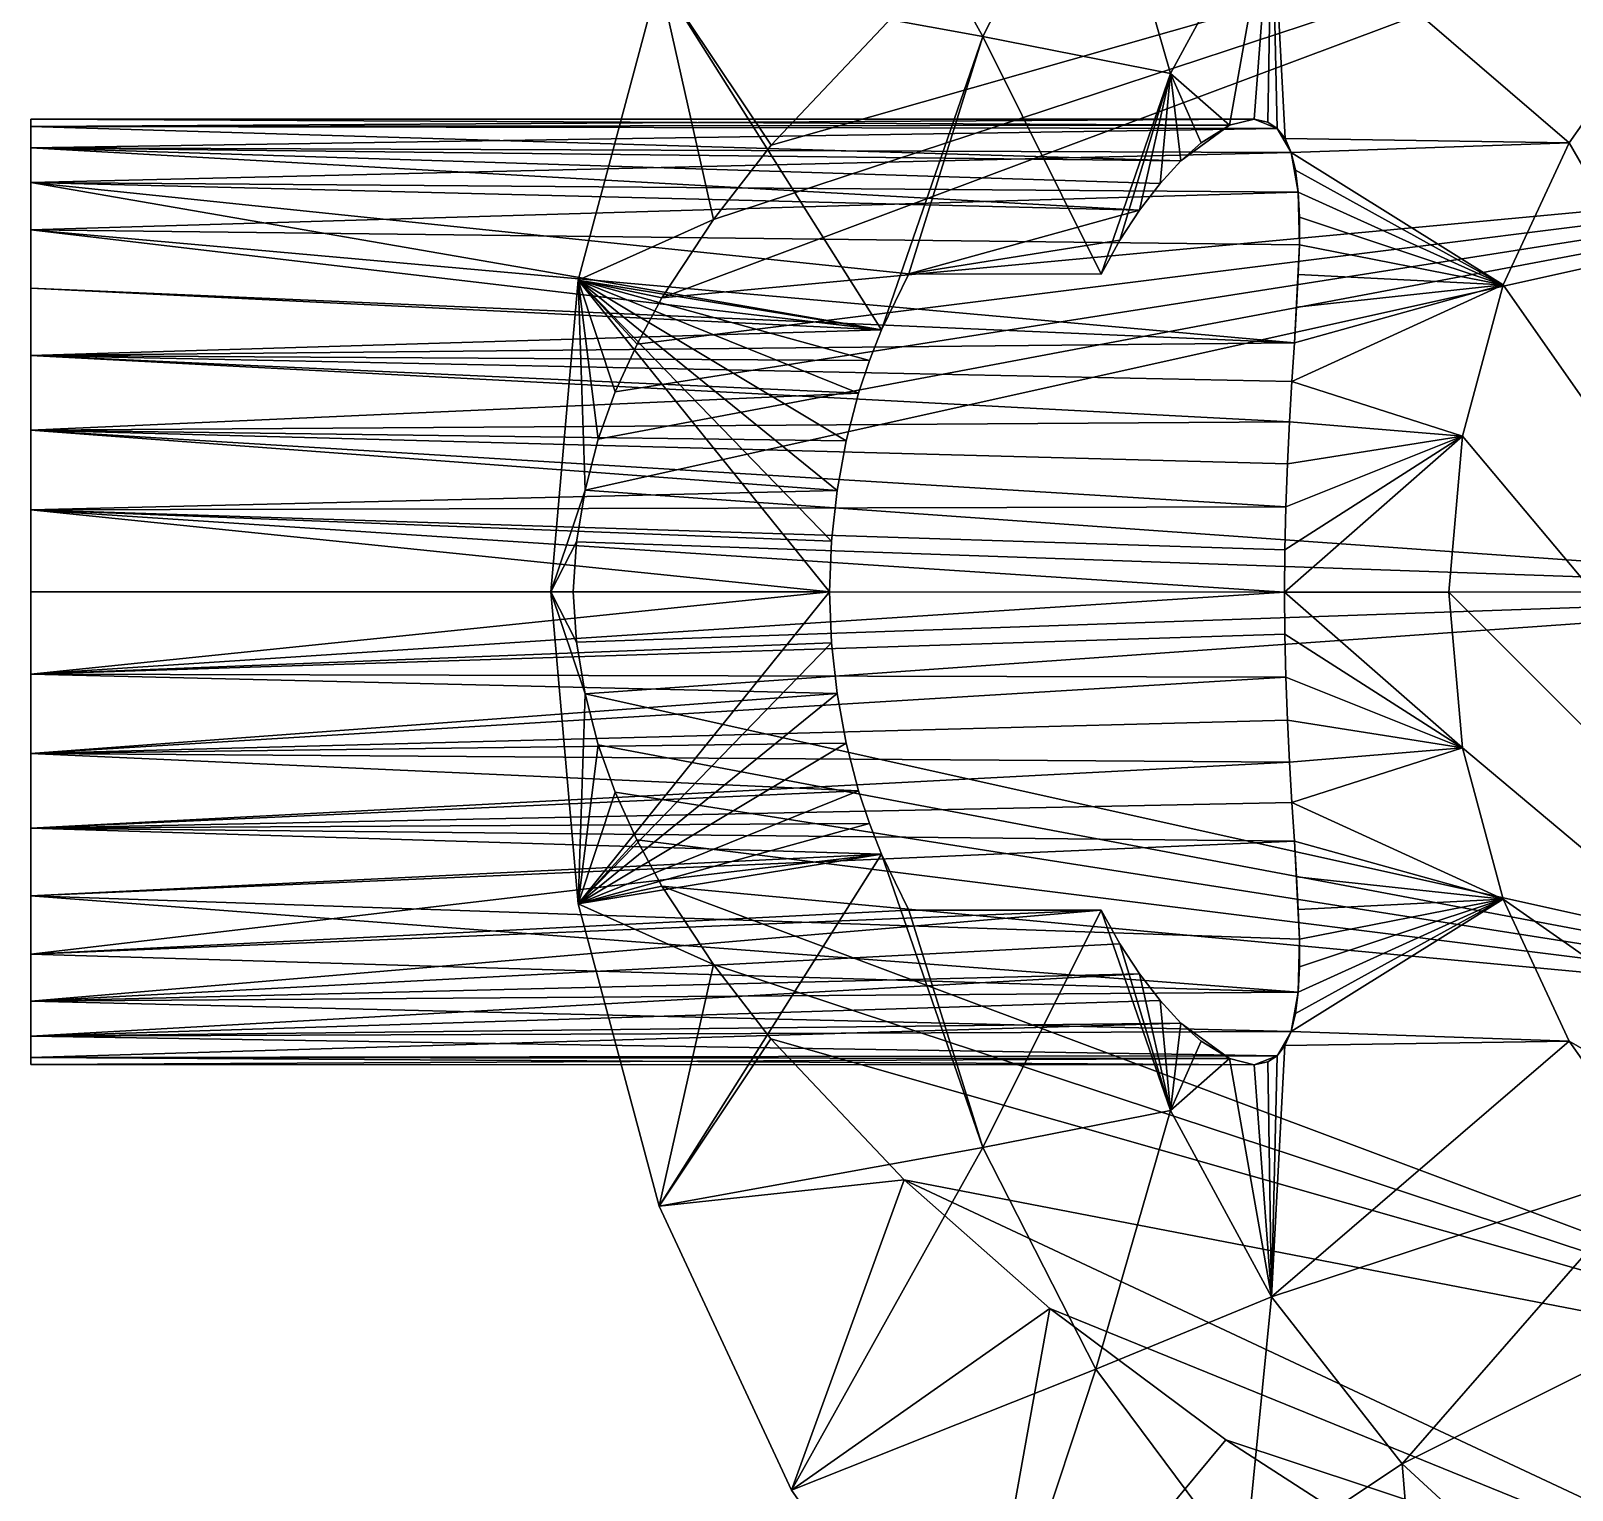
# Model space of a CAD drawing. Header units: inches. Extents: x 0 to 46333, y 12439 to 30520.
# Drawn here: x 14520.82 to 14553.51, y 16239.34 to 16270.29 of the extents above; entities that cross this region are included whole.
import ezdxf

# ---------------------------------------------------------------- set-up
doc = ezdxf.new("R2010")
doc.units = ezdxf.units.IN
doc.header["$MEASUREMENT"] = 0
doc.layers.add('DLX_FL1_LUM', color=7, linetype='Continuous', true_color=0xffd400)

msp = doc.modelspace()

# ---------------------------------------------------------------- linework, layer by layer
at = {"layer": 'DLX_FL1_LUM'}
for points in [[(14536.953, 16277.429, 0), (14541.012, 16270.166, 0)], [(14541.012, 16270.166, 0), (14536.953, 16277.429, 0)], [(14534.205, 16264.621, 0), (14563.057, 16275.427, 0)], [(14563.057, 16275.427, 0), (14534.205, 16264.621, 0)], [(14535.297, 16266.288, 0), (14563.057, 16275.427, 0)], [(14563.057, 16275.427, 0), (14535.297, 16266.288, 0)], [(14563.057, 16275.427, 0), (14536.518, 16267.864, 0)], [(14536.518, 16267.864, 0), (14563.057, 16275.427, 0)], [(14543.409, 16274.867, 0), (14541.012, 16270.166, 0)], [(14541.012, 16270.166, 0), (14543.409, 16274.867, 0)], [(14544.988, 16269.379, 0), (14543.409, 16274.867, 0)], [(14543.409, 16274.867, 0), (14544.988, 16269.379, 0)], [(14544.988, 16269.379, 0), (14547.134, 16273.33, 0)], [(14547.134, 16273.33, 0), (14544.988, 16269.379, 0)], [(14546.24, 16268.282, 0), (14547.134, 16273.33, 0)], [(14547.134, 16273.33, 0), (14546.24, 16268.282, 0)], [(14546.761, 16268.409, 0), (14547.134, 16273.33, 0)], [(14547.134, 16273.33, 0), (14546.761, 16268.409, 0)], [(14547.055, 16268.35, 0), (14547.134, 16273.33, 0)], [(14547.134, 16273.33, 0), (14547.055, 16268.35, 0)], [(14547.134, 16273.33, 0), (14547.251, 16268.217, 0)], [(14547.417, 16268.003, 0), (14547.134, 16273.33, 0)], [(14547.251, 16268.217, 0), (14547.134, 16273.33, 0)], [(14553.445, 16267.907, 0), (14547.134, 16273.33, 0)], [(14547.134, 16273.33, 0), (14547.417, 16268.003, 0)], [(14547.134, 16273.33, 0), (14553.445, 16267.907, 0)], [(14534.146, 16271.413, 0), (14532.427, 16265, 0)], [(14532.427, 16265, 0), (14534.146, 16271.413, 0)], [(14538.863, 16263.946, 0), (14534.146, 16271.413, 0)], [(14541.012, 16270.166, 0), (14534.146, 16271.413, 0)], [(14534.146, 16271.413, 0), (14538.863, 16263.946, 0)], [(14534.146, 16271.413, 0), (14541.012, 16270.166, 0)], [(14534.146, 16271.413, 0), (14535.297, 16266.288, 0)], [(14536.518, 16267.864, 0), (14534.146, 16271.413, 0)], [(14535.297, 16266.288, 0), (14534.146, 16271.413, 0)], [(14534.146, 16271.413, 0), (14536.518, 16267.864, 0)], [(14539.345, 16270.854, 0), (14536.518, 16267.864, 0)], [(14536.518, 16267.864, 0), (14539.345, 16270.854, 0)], [(14553.445, 16267.907, 0), (14555.349, 16270.626, 0)], [(14555.349, 16270.626, 0), (14553.445, 16267.907, 0)], [(14541.012, 16270.166, 0), (14538.863, 16263.946, 0)], [(14538.863, 16263.946, 0), (14541.012, 16270.166, 0)], [(14541.012, 16270.166, 0), (14539.442, 16265.129, 0)], [(14539.442, 16265.129, 0), (14541.012, 16270.166, 0)], [(14541.012, 16270.166, 0), (14544.988, 16269.379, 0)], [(14543.52, 16265.128, 0), (14541.012, 16270.166, 0)], [(14544.988, 16269.379, 0), (14541.012, 16270.166, 0)], [(14541.012, 16270.166, 0), (14543.52, 16265.128, 0)], [(14543.52, 16265.128, 0), (14544.988, 16269.379, 0)], [(14544.988, 16269.379, 0), (14543.52, 16265.128, 0)], [(14543.917, 16265.845, 0), (14544.988, 16269.379, 0)], [(14544.988, 16269.379, 0), (14543.917, 16265.845, 0)], [(14544.333, 16266.483, 0), (14544.988, 16269.379, 0)], [(14544.988, 16269.379, 0), (14544.333, 16266.483, 0)], [(14544.768, 16267.047, 0), (14544.988, 16269.379, 0)], [(14544.988, 16269.379, 0), (14544.768, 16267.047, 0)], [(14545.209, 16267.528, 0), (14544.988, 16269.379, 0)], [(14545.641, 16267.912, 0), (14544.988, 16269.379, 0)], [(14544.988, 16269.379, 0), (14545.209, 16267.528, 0)], [(14546.24, 16268.282, 0), (14544.988, 16269.379, 0)], [(14544.988, 16269.379, 0), (14545.641, 16267.912, 0)], [(14544.988, 16269.379, 0), (14546.24, 16268.282, 0)], [(14520.824, 16268.41, 0), (14520.823, 16248.363, 0)], [(14520.823, 16248.363, 0), (14520.824, 16268.41, 0)], [(14520.824, 16268.258, 0), (14520.823, 16248.363, 0)], [(14520.823, 16248.363, 0), (14520.824, 16268.258, 0)], [(14520.824, 16268.258, 0), (14520.823, 16248.363, 0)], [(14520.823, 16248.363, 0), (14520.824, 16268.258, 0)], [(14520.824, 16268.258, 0), (14520.824, 16268.41, 0)], [(14520.824, 16268.41, 0), (14546.24, 16268.282, 0)], [(14520.824, 16268.41, 0), (14546.761, 16268.409, 0)], [(14546.24, 16268.282, 0), (14520.824, 16268.41, 0)], [(14546.761, 16268.409, 0), (14520.824, 16268.41, 0)], [(14520.824, 16268.41, 0), (14520.824, 16268.258, 0)], [(14520.824, 16268.258, 0), (14520.824, 16268.41, 0)], [(14520.824, 16268.41, 0), (14520.824, 16268.258, 0)], [(14520.824, 16268.258, 0), (14546.761, 16268.409, 0)], [(14546.761, 16268.409, 0), (14520.824, 16268.258, 0)], [(14520.824, 16268.258, 0), (14546.24, 16268.282, 0)], [(14546.24, 16268.282, 0), (14520.824, 16268.258, 0)], [(14520.824, 16267.806, 0), (14520.824, 16268.258, 0)], [(14520.824, 16268.258, 0), (14545.209, 16267.528, 0)], [(14545.209, 16267.528, 0), (14520.824, 16268.258, 0)], [(14520.824, 16268.258, 0), (14547.251, 16268.217, 0)], [(14547.251, 16268.217, 0), (14520.824, 16268.258, 0)], [(14520.824, 16268.258, 0), (14520.824, 16267.806, 0)], [(14520.824, 16267.806, 0), (14520.824, 16268.258, 0)], [(14520.824, 16268.258, 0), (14520.824, 16267.806, 0)], [(14520.824, 16267.806, 0), (14547.251, 16268.217, 0)], [(14547.251, 16268.217, 0), (14520.824, 16267.806, 0)], [(14545.209, 16267.528, 0), (14546.24, 16268.282, 0)], [(14546.24, 16268.282, 0), (14545.209, 16267.528, 0)], [(14545.641, 16267.912, 0), (14546.24, 16268.282, 0)], [(14546.24, 16268.282, 0), (14545.641, 16267.912, 0)], [(14546.24, 16268.282, 0), (14546.761, 16268.409, 0)], [(14546.761, 16268.409, 0), (14546.24, 16268.282, 0)], [(14546.761, 16268.409, 0), (14547.055, 16268.35, 0)], [(14547.055, 16268.35, 0), (14546.761, 16268.409, 0)], [(14546.761, 16268.409, 0), (14547.251, 16268.217, 0)], [(14547.251, 16268.217, 0), (14546.761, 16268.409, 0)], [(14547.055, 16268.35, 0), (14547.251, 16268.217, 0)], [(14547.251, 16268.217, 0), (14547.055, 16268.35, 0)], [(14547.251, 16268.217, 0), (14547.417, 16268.003, 0)], [(14547.251, 16268.217, 0), (14547.548, 16267.707, 0)], [(14547.417, 16268.003, 0), (14547.251, 16268.217, 0)], [(14547.548, 16267.707, 0), (14547.251, 16268.217, 0)], [(14536.518, 16267.864, 0), (14535.297, 16266.288, 0)], [(14535.297, 16266.288, 0), (14536.518, 16267.864, 0)], [(14545.209, 16267.528, 0), (14545.641, 16267.912, 0)], [(14545.641, 16267.912, 0), (14545.209, 16267.528, 0)], [(14553.445, 16267.907, 0), (14547.417, 16268.003, 0)], [(14547.417, 16268.003, 0), (14547.548, 16267.707, 0)], [(14547.417, 16268.003, 0), (14553.445, 16267.907, 0)], [(14547.548, 16267.707, 0), (14547.417, 16268.003, 0)], [(14553.445, 16267.907, 0), (14547.548, 16267.707, 0)], [(14547.548, 16267.707, 0), (14553.445, 16267.907, 0)], [(14552.041, 16264.899, 0), (14553.445, 16267.907, 0)], [(14553.445, 16267.907, 0), (14552.041, 16264.899, 0)], [(14569.937, 16239.34, 0), (14553.445, 16267.907, 0)], [(14553.445, 16267.907, 0), (14569.937, 16239.34, 0)], [(14520.824, 16267.806, 0), (14520.823, 16248.363, 0)], [(14520.823, 16248.363, 0), (14520.824, 16267.806, 0)], [(14520.824, 16267.806, 0), (14520.823, 16248.363, 0)], [(14520.823, 16248.363, 0), (14520.824, 16267.806, 0)], [(14520.824, 16267.067, 0), (14520.824, 16267.806, 0)], [(14520.824, 16267.806, 0), (14544.333, 16266.483, 0)], [(14520.824, 16267.806, 0), (14544.768, 16267.047, 0)], [(14544.333, 16266.483, 0), (14520.824, 16267.806, 0)], [(14520.824, 16267.806, 0), (14545.209, 16267.528, 0)], [(14544.768, 16267.047, 0), (14520.824, 16267.806, 0)], [(14545.209, 16267.528, 0), (14520.824, 16267.806, 0)], [(14520.824, 16267.806, 0), (14547.548, 16267.707, 0)], [(14547.548, 16267.707, 0), (14520.824, 16267.806, 0)], [(14520.824, 16267.806, 0), (14520.824, 16267.067, 0)], [(14520.824, 16267.067, 0), (14520.824, 16267.806, 0)], [(14520.824, 16267.806, 0), (14520.824, 16267.067, 0)], [(14520.824, 16267.067, 0), (14547.548, 16267.707, 0)], [(14547.548, 16267.707, 0), (14520.824, 16267.067, 0)], [(14544.768, 16267.047, 0), (14545.209, 16267.528, 0)], [(14545.209, 16267.528, 0), (14544.768, 16267.047, 0)], [(14552.041, 16264.899, 0), (14547.548, 16267.707, 0)], [(14547.548, 16267.707, 0), (14547.642, 16267.328, 0)], [(14547.548, 16267.707, 0), (14552.041, 16264.899, 0)], [(14547.548, 16267.707, 0), (14547.699, 16266.867, 0)], [(14547.642, 16267.328, 0), (14547.548, 16267.707, 0)], [(14547.699, 16266.867, 0), (14547.548, 16267.707, 0)], [(14532.574, 16260.547, 0), (14563.057, 16267.317, 0)], [(14563.057, 16267.317, 0), (14532.574, 16260.547, 0)], [(14532.854, 16261.626, 0), (14563.057, 16267.317, 0)], [(14563.057, 16267.317, 0), (14532.854, 16261.626, 0)], [(14563.057, 16267.317, 0), (14533.212, 16262.631, 0)], [(14533.212, 16262.631, 0), (14563.057, 16267.317, 0)], [(14533.677, 16263.642, 0), (14563.057, 16267.317, 0)], [(14563.057, 16267.317, 0), (14533.677, 16263.642, 0)], [(14534.205, 16264.621, 0), (14563.057, 16267.317, 0)], [(14563.057, 16267.317, 0), (14534.205, 16264.621, 0)], [(14552.041, 16264.899, 0), (14547.642, 16267.328, 0)], [(14547.642, 16267.328, 0), (14547.699, 16266.867, 0)], [(14547.642, 16267.328, 0), (14552.041, 16264.899, 0)], [(14547.699, 16266.867, 0), (14547.642, 16267.328, 0)], [(14520.824, 16267.067, 0), (14520.823, 16248.363, 0)], [(14520.823, 16248.363, 0), (14520.824, 16267.067, 0)], [(14520.824, 16267.067, 0), (14520.823, 16248.363, 0)], [(14520.823, 16248.363, 0), (14520.824, 16267.067, 0)], [(14520.824, 16266.065, 0), (14520.824, 16267.067, 0)], [(14520.824, 16267.067, 0), (14538.863, 16263.946, 0)], [(14520.824, 16267.067, 0), (14539.442, 16265.129, 0)], [(14538.863, 16263.946, 0), (14520.824, 16267.067, 0)], [(14520.824, 16267.067, 0), (14544.333, 16266.483, 0)], [(14539.442, 16265.129, 0), (14520.824, 16267.067, 0)], [(14544.333, 16266.483, 0), (14520.824, 16267.067, 0)], [(14520.824, 16267.067, 0), (14547.699, 16266.867, 0)], [(14547.699, 16266.867, 0), (14520.824, 16267.067, 0)], [(14520.824, 16267.067, 0), (14520.824, 16266.065, 0)], [(14520.824, 16266.065, 0), (14520.824, 16267.067, 0)], [(14520.824, 16267.067, 0), (14520.824, 16266.065, 0)], [(14520.824, 16266.065, 0), (14547.699, 16266.867, 0)], [(14547.699, 16266.867, 0), (14520.824, 16266.065, 0)], [(14544.333, 16266.483, 0), (14544.768, 16267.047, 0)], [(14544.768, 16267.047, 0), (14544.333, 16266.483, 0)], [(14552.041, 16264.899, 0), (14547.699, 16266.867, 0)], [(14547.699, 16266.867, 0), (14547.723, 16266.336, 0)], [(14547.699, 16266.867, 0), (14552.041, 16264.899, 0)], [(14547.699, 16266.867, 0), (14547.721, 16265.747, 0)], [(14547.723, 16266.336, 0), (14547.699, 16266.867, 0)], [(14547.721, 16265.747, 0), (14547.699, 16266.867, 0)], [(14535.297, 16266.288, 0), (14532.427, 16265, 0)], [(14532.427, 16265, 0), (14535.297, 16266.288, 0)], [(14535.297, 16266.288, 0), (14534.205, 16264.621, 0)], [(14534.205, 16264.621, 0), (14535.297, 16266.288, 0)], [(14539.442, 16265.129, 0), (14544.333, 16266.483, 0)], [(14544.333, 16266.483, 0), (14539.442, 16265.129, 0)], [(14543.917, 16265.845, 0), (14544.333, 16266.483, 0)], [(14544.333, 16266.483, 0), (14543.917, 16265.845, 0)], [(14547.723, 16266.336, 0), (14547.721, 16265.747, 0)], [(14547.721, 16265.747, 0), (14547.723, 16266.336, 0)], [(14552.041, 16264.899, 0), (14547.723, 16266.336, 0)], [(14547.723, 16266.336, 0), (14552.041, 16264.899, 0)], [(14520.824, 16266.065, 0), (14520.823, 16248.363, 0)], [(14520.823, 16248.363, 0), (14520.824, 16266.065, 0)], [(14520.824, 16266.065, 0), (14520.823, 16248.363, 0)], [(14520.823, 16248.363, 0), (14520.824, 16266.065, 0)], [(14538.863, 16263.946, 0), (14520.824, 16266.065, 0)], [(14520.824, 16264.829, 0), (14520.824, 16266.065, 0)], [(14520.824, 16266.065, 0), (14538.863, 16263.946, 0)], [(14520.824, 16266.065, 0), (14547.721, 16265.747, 0)], [(14547.721, 16265.747, 0), (14520.824, 16266.065, 0)], [(14520.824, 16266.065, 0), (14547.616, 16263.666, 0)], [(14547.616, 16263.666, 0), (14520.824, 16266.065, 0)], [(14520.824, 16266.065, 0), (14520.824, 16264.829, 0)], [(14520.824, 16264.829, 0), (14520.824, 16266.065, 0)], [(14520.824, 16266.065, 0), (14520.824, 16264.829, 0)], [(14539.442, 16265.129, 0), (14543.917, 16265.845, 0)], [(14543.917, 16265.845, 0), (14539.442, 16265.129, 0)], [(14543.52, 16265.128, 0), (14543.917, 16265.845, 0)], [(14543.917, 16265.845, 0), (14543.52, 16265.128, 0)], [(14547.721, 16265.747, 0), (14547.616, 16263.666, 0)], [(14547.616, 16263.666, 0), (14547.721, 16265.747, 0)], [(14547.721, 16265.747, 0), (14547.662, 16264.424, 0)], [(14547.662, 16264.424, 0), (14547.721, 16265.747, 0)], [(14547.721, 16265.747, 0), (14547.699, 16265.115, 0)], [(14547.699, 16265.115, 0), (14547.721, 16265.747, 0)], [(14552.041, 16264.899, 0), (14547.721, 16265.747, 0)], [(14547.721, 16265.747, 0), (14552.041, 16264.899, 0)], [(14532.427, 16265, 0), (14531.849, 16258.386, 0)], [(14531.849, 16258.386, 0), (14532.427, 16265, 0)], [(14537.756, 16258.386, 0), (14532.427, 16265, 0)], [(14537.797, 16259.463, 0), (14532.427, 16265, 0)], [(14532.427, 16265, 0), (14537.756, 16258.386, 0)], [(14537.917, 16260.538, 0), (14532.427, 16265, 0)], [(14532.427, 16265, 0), (14537.797, 16259.463, 0)], [(14538.111, 16261.591, 0), (14532.427, 16265, 0)], [(14532.427, 16265, 0), (14537.917, 16260.538, 0)], [(14538.375, 16262.601, 0), (14532.427, 16265, 0)], [(14532.427, 16265, 0), (14538.111, 16261.591, 0)], [(14538.605, 16263.292, 0), (14532.427, 16265, 0)], [(14532.427, 16265, 0), (14538.375, 16262.601, 0)], [(14538.863, 16263.946, 0), (14532.427, 16265, 0)], [(14532.427, 16265, 0), (14538.605, 16263.292, 0)], [(14532.427, 16265, 0), (14538.863, 16263.946, 0)], [(14534.205, 16264.621, 0), (14532.427, 16265, 0)], [(14533.677, 16263.642, 0), (14532.427, 16265, 0)], [(14532.427, 16265, 0), (14534.205, 16264.621, 0)], [(14533.212, 16262.631, 0), (14532.427, 16265, 0)], [(14532.427, 16265, 0), (14533.677, 16263.642, 0)], [(14532.427, 16265, 0), (14532.574, 16260.547, 0)], [(14532.854, 16261.626, 0), (14532.427, 16265, 0)], [(14532.427, 16265, 0), (14533.212, 16262.631, 0)], [(14532.574, 16260.547, 0), (14532.427, 16265, 0)], [(14532.427, 16265, 0), (14532.854, 16261.626, 0)], [(14538.863, 16263.946, 0), (14539.442, 16265.129, 0)], [(14539.442, 16265.129, 0), (14538.863, 16263.946, 0)], [(14539.442, 16265.129, 0), (14543.52, 16265.128, 0)], [(14543.52, 16265.128, 0), (14539.442, 16265.129, 0)], [(14552.041, 16264.899, 0), (14547.564, 16262.851, 0)], [(14547.564, 16262.851, 0), (14552.041, 16264.899, 0)], [(14552.041, 16264.899, 0), (14547.616, 16263.666, 0)], [(14547.616, 16263.666, 0), (14552.041, 16264.899, 0)], [(14547.699, 16265.115, 0), (14547.662, 16264.424, 0)], [(14547.662, 16264.424, 0), (14547.699, 16265.115, 0)], [(14552.041, 16264.899, 0), (14547.662, 16264.424, 0)], [(14547.662, 16264.424, 0), (14552.041, 16264.899, 0)], [(14552.041, 16264.899, 0), (14547.699, 16265.115, 0)], [(14547.699, 16265.115, 0), (14552.041, 16264.899, 0)], [(14551.182, 16261.693, 0), (14552.041, 16264.899, 0)], [(14552.041, 16264.899, 0), (14551.182, 16261.693, 0)], [(14569.937, 16239.34, 0), (14552.041, 16264.899, 0)], [(14552.041, 16264.899, 0), (14569.937, 16239.34, 0)], [(14520.823, 16263.398, 0), (14520.824, 16264.829, 0)], [(14520.824, 16264.829, 0), (14520.823, 16263.398, 0)], [(14520.824, 16264.829, 0), (14520.823, 16248.363, 0)], [(14520.823, 16263.398, 0), (14520.824, 16264.829, 0)], [(14520.823, 16248.363, 0), (14520.824, 16264.829, 0)], [(14520.824, 16264.829, 0), (14520.823, 16248.363, 0)], [(14520.823, 16248.363, 0), (14520.824, 16264.829, 0)], [(14520.824, 16264.829, 0), (14520.823, 16263.398, 0)], [(14538.863, 16263.946, 0), (14520.824, 16264.829, 0)], [(14520.824, 16264.829, 0), (14538.863, 16263.946, 0)], [(14520.824, 16264.829, 0), (14547.616, 16263.666, 0)], [(14547.616, 16263.666, 0), (14520.824, 16264.829, 0)], [(14534.205, 16264.621, 0), (14533.677, 16263.642, 0)], [(14533.677, 16263.642, 0), (14534.205, 16264.621, 0)], [(14547.662, 16264.424, 0), (14547.616, 16263.666, 0)], [(14547.616, 16263.666, 0), (14547.662, 16264.424, 0)], [(14520.823, 16263.398, 0), (14538.863, 16263.946, 0)], [(14538.863, 16263.946, 0), (14520.823, 16263.398, 0)], [(14538.605, 16263.292, 0), (14538.863, 16263.946, 0)], [(14538.863, 16263.946, 0), (14538.605, 16263.292, 0)], [(14520.823, 16263.398, 0), (14547.616, 16263.666, 0)], [(14547.616, 16263.666, 0), (14520.823, 16263.398, 0)], [(14533.677, 16263.642, 0), (14533.212, 16262.631, 0)], [(14533.212, 16262.631, 0), (14533.677, 16263.642, 0)], [(14547.616, 16263.666, 0), (14547.564, 16262.851, 0)], [(14547.564, 16262.851, 0), (14547.616, 16263.666, 0)], [(14520.823, 16261.815, 0), (14520.823, 16263.398, 0)], [(14520.823, 16263.398, 0), (14538.375, 16262.601, 0)], [(14520.823, 16263.398, 0), (14538.605, 16263.292, 0)], [(14538.375, 16262.601, 0), (14520.823, 16263.398, 0)], [(14538.605, 16263.292, 0), (14520.823, 16263.398, 0)], [(14547.564, 16262.851, 0), (14520.823, 16263.398, 0)], [(14520.823, 16263.398, 0), (14547.513, 16261.993, 0)], [(14520.823, 16263.398, 0), (14547.564, 16262.851, 0)], [(14547.513, 16261.993, 0), (14520.823, 16263.398, 0)], [(14520.823, 16263.398, 0), (14520.823, 16261.815, 0)], [(14520.823, 16263.398, 0), (14520.823, 16248.363, 0)], [(14520.823, 16261.815, 0), (14520.823, 16263.398, 0)], [(14520.823, 16248.363, 0), (14520.823, 16263.398, 0)], [(14520.823, 16263.398, 0), (14520.823, 16248.363, 0)], [(14520.823, 16248.363, 0), (14520.823, 16263.398, 0)], [(14520.823, 16263.398, 0), (14520.823, 16261.815, 0)], [(14538.375, 16262.601, 0), (14538.605, 16263.292, 0)], [(14538.605, 16263.292, 0), (14538.375, 16262.601, 0)], [(14520.823, 16261.815, 0), (14538.375, 16262.601, 0)], [(14538.375, 16262.601, 0), (14520.823, 16261.815, 0)], [(14533.212, 16262.631, 0), (14532.854, 16261.626, 0)], [(14532.854, 16261.626, 0), (14533.212, 16262.631, 0)], [(14538.111, 16261.591, 0), (14538.375, 16262.601, 0)], [(14538.375, 16262.601, 0), (14538.111, 16261.591, 0)], [(14547.564, 16262.851, 0), (14547.513, 16261.993, 0)], [(14547.513, 16261.993, 0), (14547.564, 16262.851, 0)], [(14551.182, 16261.693, 0), (14547.564, 16262.851, 0)], [(14547.564, 16262.851, 0), (14551.182, 16261.693, 0)], [(14520.823, 16261.815, 0), (14547.513, 16261.993, 0)], [(14547.513, 16261.993, 0), (14520.823, 16261.815, 0)], [(14547.513, 16261.993, 0), (14547.47, 16261.101, 0)], [(14547.47, 16261.101, 0), (14547.513, 16261.993, 0)], [(14551.182, 16261.693, 0), (14547.513, 16261.993, 0)], [(14547.513, 16261.993, 0), (14551.182, 16261.693, 0)], [(14520.823, 16260.127, 0), (14520.823, 16261.815, 0)], [(14520.823, 16261.815, 0), (14537.917, 16260.538, 0)], [(14520.823, 16261.815, 0), (14538.111, 16261.591, 0)], [(14537.917, 16260.538, 0), (14520.823, 16261.815, 0)], [(14538.111, 16261.591, 0), (14520.823, 16261.815, 0)], [(14547.47, 16261.101, 0), (14520.823, 16261.815, 0)], [(14520.823, 16261.815, 0), (14547.437, 16260.192, 0)], [(14520.823, 16261.815, 0), (14547.47, 16261.101, 0)], [(14547.437, 16260.192, 0), (14520.823, 16261.815, 0)], [(14520.823, 16261.815, 0), (14520.823, 16260.127, 0)], [(14520.823, 16261.815, 0), (14520.823, 16248.363, 0)], [(14520.823, 16260.127, 0), (14520.823, 16261.815, 0)], [(14520.823, 16248.363, 0), (14520.823, 16261.815, 0)], [(14520.823, 16261.815, 0), (14520.823, 16248.363, 0)], [(14520.823, 16248.363, 0), (14520.823, 16261.815, 0)], [(14520.823, 16261.815, 0), (14520.823, 16260.127, 0)], [(14532.854, 16261.626, 0), (14532.574, 16260.547, 0)], [(14532.574, 16260.547, 0), (14532.854, 16261.626, 0)], [(14551.182, 16261.693, 0), (14547.407, 16258.385, 0)], [(14547.407, 16258.385, 0), (14551.182, 16261.693, 0)], [(14551.182, 16261.693, 0), (14547.415, 16259.281, 0)], [(14547.415, 16259.281, 0), (14551.182, 16261.693, 0)], [(14551.182, 16261.693, 0), (14547.437, 16260.192, 0)], [(14547.437, 16260.192, 0), (14551.182, 16261.693, 0)], [(14551.182, 16261.693, 0), (14547.47, 16261.101, 0)], [(14547.47, 16261.101, 0), (14551.182, 16261.693, 0)], [(14550.893, 16258.385, 0), (14551.182, 16261.693, 0)], [(14551.182, 16261.693, 0), (14550.893, 16258.385, 0)], [(14569.937, 16239.34, 0), (14551.182, 16261.693, 0)], [(14551.182, 16261.693, 0), (14569.937, 16239.34, 0)], [(14537.917, 16260.538, 0), (14538.111, 16261.591, 0)], [(14538.111, 16261.591, 0), (14537.917, 16260.538, 0)], [(14547.47, 16261.101, 0), (14547.437, 16260.192, 0)], [(14547.437, 16260.192, 0), (14547.47, 16261.101, 0)], [(14520.823, 16260.127, 0), (14537.917, 16260.538, 0)], [(14537.917, 16260.538, 0), (14520.823, 16260.127, 0)], [(14532.574, 16260.547, 0), (14531.849, 16258.386, 0)], [(14531.849, 16258.386, 0), (14532.574, 16260.547, 0)], [(14532.574, 16260.547, 0), (14532.391, 16259.449, 0)], [(14532.391, 16259.449, 0), (14532.574, 16260.547, 0)], [(14532.574, 16260.547, 0), (14563.056, 16258.385, 0)], [(14563.056, 16258.385, 0), (14532.574, 16260.547, 0)], [(14537.797, 16259.463, 0), (14537.917, 16260.538, 0)], [(14537.917, 16260.538, 0), (14537.797, 16259.463, 0)], [(14520.823, 16260.127, 0), (14547.437, 16260.192, 0)], [(14547.437, 16260.192, 0), (14520.823, 16260.127, 0)], [(14520.823, 16258.386, 0), (14520.823, 16260.127, 0)], [(14520.823, 16260.127, 0), (14537.756, 16258.386, 0)], [(14520.823, 16260.127, 0), (14537.797, 16259.463, 0)], [(14537.756, 16258.386, 0), (14520.823, 16260.127, 0)], [(14537.797, 16259.463, 0), (14520.823, 16260.127, 0)], [(14520.823, 16260.127, 0), (14547.415, 16259.281, 0)], [(14547.415, 16259.281, 0), (14520.823, 16260.127, 0)], [(14520.823, 16260.127, 0), (14547.407, 16258.385, 0)], [(14547.407, 16258.385, 0), (14520.823, 16260.127, 0)], [(14520.823, 16260.127, 0), (14520.823, 16258.386, 0)], [(14520.823, 16260.127, 0), (14520.823, 16248.363, 0)], [(14520.823, 16258.386, 0), (14520.823, 16260.127, 0)], [(14520.823, 16248.363, 0), (14520.823, 16260.127, 0)], [(14520.823, 16260.127, 0), (14520.823, 16248.363, 0)], [(14520.823, 16248.363, 0), (14520.823, 16260.127, 0)], [(14520.823, 16260.127, 0), (14520.823, 16258.386, 0)], [(14547.437, 16260.192, 0), (14547.415, 16259.281, 0)], [(14547.415, 16259.281, 0), (14547.437, 16260.192, 0)], [(14532.391, 16259.449, 0), (14531.849, 16258.386, 0)], [(14531.849, 16258.386, 0), (14532.391, 16259.449, 0)], [(14532.391, 16259.449, 0), (14532.326, 16258.386, 0)], [(14532.326, 16258.386, 0), (14532.391, 16259.449, 0)], [(14563.056, 16258.385, 0), (14532.391, 16259.449, 0)], [(14532.391, 16259.449, 0), (14563.056, 16258.385, 0)], [(14537.756, 16258.386, 0), (14537.797, 16259.463, 0)], [(14537.797, 16259.463, 0), (14537.756, 16258.386, 0)], [(14547.415, 16259.281, 0), (14547.407, 16258.385, 0)], [(14547.407, 16258.385, 0), (14547.415, 16259.281, 0)], [(14520.823, 16256.645, 0), (14520.823, 16258.386, 0)], [(14520.823, 16258.386, 0), (14537.756, 16258.386, 0)], [(14537.756, 16258.386, 0), (14520.823, 16256.645, 0)], [(14537.756, 16258.386, 0), (14520.823, 16258.386, 0)], [(14520.823, 16256.645, 0), (14537.756, 16258.386, 0)], [(14520.823, 16258.386, 0), (14547.407, 16258.385, 0)], [(14547.407, 16258.385, 0), (14520.823, 16258.386, 0)], [(14520.823, 16258.386, 0), (14520.823, 16256.645, 0)], [(14520.823, 16258.386, 0), (14520.823, 16248.363, 0)], [(14520.823, 16256.645, 0), (14520.823, 16258.386, 0)], [(14520.823, 16248.363, 0), (14520.823, 16258.386, 0)], [(14520.823, 16258.386, 0), (14520.823, 16248.363, 0)], [(14520.823, 16248.363, 0), (14520.823, 16258.386, 0)], [(14520.823, 16258.386, 0), (14520.823, 16256.645, 0)], [(14520.823, 16256.645, 0), (14547.407, 16258.385, 0)], [(14547.407, 16258.385, 0), (14520.823, 16256.645, 0)], [(14531.849, 16258.386, 0), (14537.756, 16258.386, 0)], [(14537.756, 16258.386, 0), (14531.849, 16258.386, 0)], [(14531.849, 16258.386, 0), (14532.427, 16251.772, 0)], [(14532.427, 16251.772, 0), (14531.849, 16258.386, 0)], [(14531.849, 16258.386, 0), (14532.574, 16256.225, 0)], [(14532.326, 16258.386, 0), (14531.849, 16258.386, 0)], [(14532.391, 16257.322, 0), (14531.849, 16258.386, 0)], [(14531.849, 16258.386, 0), (14532.326, 16258.386, 0)], [(14532.574, 16256.225, 0), (14531.849, 16258.386, 0)], [(14531.849, 16258.386, 0), (14532.391, 16257.322, 0)], [(14532.326, 16258.386, 0), (14532.391, 16257.322, 0)], [(14532.391, 16257.322, 0), (14532.326, 16258.386, 0)], [(14532.326, 16258.386, 0), (14563.056, 16258.385, 0)], [(14563.056, 16258.385, 0), (14532.326, 16258.386, 0)], [(14532.391, 16257.322, 0), (14563.056, 16258.385, 0)], [(14563.056, 16258.385, 0), (14532.391, 16257.322, 0)], [(14532.427, 16251.772, 0), (14537.756, 16258.386, 0)], [(14537.756, 16258.386, 0), (14532.427, 16251.772, 0)], [(14532.574, 16256.225, 0), (14563.056, 16258.385, 0)], [(14563.056, 16258.385, 0), (14532.574, 16256.225, 0)], [(14537.797, 16257.308, 0), (14537.756, 16258.386, 0)], [(14537.756, 16258.386, 0), (14537.797, 16257.308, 0)], [(14547.407, 16258.385, 0), (14550.893, 16258.385, 0)], [(14547.407, 16258.385, 0), (14551.182, 16255.078, 0)], [(14550.893, 16258.385, 0), (14547.407, 16258.385, 0)], [(14551.182, 16255.078, 0), (14547.407, 16258.385, 0)], [(14547.407, 16258.385, 0), (14547.415, 16257.489, 0)], [(14547.415, 16257.489, 0), (14547.407, 16258.385, 0)], [(14551.182, 16255.078, 0), (14550.893, 16258.385, 0)], [(14550.893, 16258.385, 0), (14551.182, 16255.078, 0)], [(14569.937, 16239.34, 0), (14550.893, 16258.385, 0)], [(14550.893, 16258.385, 0), (14569.937, 16239.34, 0)], [(14520.823, 16256.645, 0), (14547.415, 16257.489, 0)], [(14547.415, 16257.489, 0), (14520.823, 16256.645, 0)], [(14547.415, 16257.489, 0), (14551.182, 16255.078, 0)], [(14551.182, 16255.078, 0), (14547.415, 16257.489, 0)], [(14547.415, 16257.489, 0), (14547.437, 16256.579, 0)], [(14547.437, 16256.579, 0), (14547.415, 16257.489, 0)], [(14537.797, 16257.308, 0), (14520.823, 16256.645, 0)], [(14520.823, 16256.645, 0), (14537.797, 16257.308, 0)], [(14532.391, 16257.322, 0), (14532.574, 16256.225, 0)], [(14532.574, 16256.225, 0), (14532.391, 16257.322, 0)], [(14532.427, 16251.772, 0), (14537.797, 16257.308, 0)], [(14537.797, 16257.308, 0), (14532.427, 16251.772, 0)], [(14537.917, 16256.233, 0), (14537.797, 16257.308, 0)], [(14537.797, 16257.308, 0), (14537.917, 16256.233, 0)], [(14520.823, 16256.645, 0), (14537.917, 16256.233, 0)], [(14520.823, 16254.958, 0), (14520.823, 16256.645, 0)], [(14537.917, 16256.233, 0), (14520.823, 16256.645, 0)], [(14520.823, 16256.645, 0), (14547.437, 16256.579, 0)], [(14547.437, 16256.579, 0), (14520.823, 16256.645, 0)], [(14520.823, 16256.645, 0), (14520.823, 16254.958, 0)], [(14520.823, 16256.645, 0), (14520.823, 16248.363, 0)], [(14520.823, 16254.958, 0), (14520.823, 16256.645, 0)], [(14520.823, 16248.363, 0), (14520.823, 16256.645, 0)], [(14520.823, 16256.645, 0), (14520.823, 16248.363, 0)], [(14520.823, 16248.363, 0), (14520.823, 16256.645, 0)], [(14520.823, 16256.645, 0), (14520.823, 16254.958, 0)], [(14520.823, 16254.958, 0), (14547.437, 16256.579, 0)], [(14547.437, 16256.579, 0), (14520.823, 16254.958, 0)], [(14547.437, 16256.579, 0), (14551.182, 16255.078, 0)], [(14551.182, 16255.078, 0), (14547.437, 16256.579, 0)], [(14547.437, 16256.579, 0), (14547.47, 16255.669, 0)], [(14547.47, 16255.669, 0), (14547.437, 16256.579, 0)], [(14520.823, 16254.958, 0), (14537.917, 16256.233, 0)], [(14537.917, 16256.233, 0), (14520.823, 16254.958, 0)], [(14532.427, 16251.772, 0), (14537.917, 16256.233, 0)], [(14537.917, 16256.233, 0), (14532.427, 16251.772, 0)], [(14532.574, 16256.225, 0), (14532.427, 16251.772, 0)], [(14532.427, 16251.772, 0), (14532.574, 16256.225, 0)], [(14532.574, 16256.225, 0), (14532.854, 16255.147, 0)], [(14532.574, 16256.225, 0), (14563.056, 16249.452, 0)], [(14532.854, 16255.147, 0), (14532.574, 16256.225, 0)], [(14563.056, 16249.452, 0), (14532.574, 16256.225, 0)], [(14538.111, 16255.18, 0), (14537.917, 16256.233, 0)], [(14537.917, 16256.233, 0), (14538.111, 16255.18, 0)], [(14520.823, 16254.958, 0), (14547.47, 16255.669, 0)], [(14547.47, 16255.669, 0), (14520.823, 16254.958, 0)], [(14547.47, 16255.669, 0), (14551.182, 16255.078, 0)], [(14551.182, 16255.078, 0), (14547.47, 16255.669, 0)], [(14547.47, 16255.669, 0), (14547.513, 16254.778, 0)], [(14547.513, 16254.778, 0), (14547.47, 16255.669, 0)], [(14538.111, 16255.18, 0), (14520.823, 16254.958, 0)], [(14520.823, 16254.958, 0), (14538.111, 16255.18, 0)], [(14532.427, 16251.772, 0), (14538.111, 16255.18, 0)], [(14538.111, 16255.18, 0), (14532.427, 16251.772, 0)], [(14532.854, 16255.147, 0), (14532.427, 16251.772, 0)], [(14532.427, 16251.772, 0), (14532.854, 16255.147, 0)], [(14532.854, 16255.147, 0), (14533.212, 16254.141, 0)], [(14563.056, 16249.452, 0), (14532.854, 16255.147, 0)], [(14533.212, 16254.141, 0), (14532.854, 16255.147, 0)], [(14532.854, 16255.147, 0), (14563.056, 16249.452, 0)], [(14538.375, 16254.171, 0), (14538.111, 16255.18, 0)], [(14538.111, 16255.18, 0), (14538.375, 16254.171, 0)], [(14547.513, 16254.778, 0), (14551.182, 16255.078, 0)], [(14551.182, 16255.078, 0), (14547.513, 16254.778, 0)], [(14551.182, 16255.078, 0), (14547.563, 16253.919, 0)], [(14547.563, 16253.919, 0), (14551.182, 16255.078, 0)], [(14552.041, 16251.872, 0), (14551.182, 16255.078, 0)], [(14551.182, 16255.078, 0), (14552.041, 16251.872, 0)], [(14569.937, 16239.34, 0), (14551.182, 16255.078, 0)], [(14551.182, 16255.078, 0), (14569.937, 16239.34, 0)], [(14520.823, 16254.958, 0), (14538.375, 16254.171, 0)], [(14520.823, 16253.374, 0), (14520.823, 16254.958, 0)], [(14538.375, 16254.171, 0), (14520.823, 16254.958, 0)], [(14520.823, 16254.958, 0), (14547.513, 16254.778, 0)], [(14547.513, 16254.778, 0), (14520.823, 16254.958, 0)], [(14520.823, 16254.958, 0), (14520.823, 16253.374, 0)], [(14520.823, 16254.958, 0), (14520.823, 16248.363, 0)], [(14520.823, 16253.374, 0), (14520.823, 16254.958, 0)], [(14520.823, 16248.363, 0), (14520.823, 16254.958, 0)], [(14520.823, 16254.958, 0), (14520.823, 16248.363, 0)], [(14520.823, 16248.363, 0), (14520.823, 16254.958, 0)], [(14520.823, 16254.958, 0), (14520.823, 16253.374, 0)], [(14520.823, 16253.374, 0), (14547.513, 16254.778, 0)], [(14547.513, 16254.778, 0), (14520.823, 16253.374, 0)], [(14547.513, 16254.778, 0), (14547.563, 16253.919, 0)], [(14547.563, 16253.919, 0), (14547.513, 16254.778, 0)], [(14520.823, 16253.374, 0), (14538.375, 16254.171, 0)], [(14538.375, 16254.171, 0), (14520.823, 16253.374, 0)], [(14532.427, 16251.772, 0), (14538.375, 16254.171, 0)], [(14538.375, 16254.171, 0), (14532.427, 16251.772, 0)], [(14532.427, 16251.772, 0), (14533.212, 16254.141, 0)], [(14533.212, 16254.141, 0), (14532.427, 16251.772, 0)], [(14533.212, 16254.141, 0), (14533.676, 16253.13, 0)], [(14533.676, 16253.13, 0), (14533.212, 16254.141, 0)], [(14533.212, 16254.141, 0), (14563.056, 16249.452, 0)], [(14563.056, 16249.452, 0), (14533.212, 16254.141, 0)], [(14538.604, 16253.479, 0), (14538.375, 16254.171, 0)], [(14538.375, 16254.171, 0), (14538.604, 16253.479, 0)], [(14520.823, 16253.374, 0), (14547.563, 16253.919, 0)], [(14547.563, 16253.919, 0), (14520.823, 16253.374, 0)], [(14552.041, 16251.872, 0), (14547.563, 16253.919, 0)], [(14547.563, 16253.919, 0), (14547.615, 16253.105, 0)], [(14547.563, 16253.919, 0), (14552.041, 16251.872, 0)], [(14547.615, 16253.105, 0), (14547.563, 16253.919, 0)], [(14538.604, 16253.479, 0), (14520.823, 16253.374, 0)], [(14520.823, 16253.374, 0), (14538.604, 16253.479, 0)], [(14532.427, 16251.772, 0), (14538.604, 16253.479, 0)], [(14538.604, 16253.479, 0), (14532.427, 16251.772, 0)], [(14538.862, 16252.826, 0), (14538.604, 16253.479, 0)], [(14538.604, 16253.479, 0), (14538.862, 16252.826, 0)], [(14520.823, 16253.374, 0), (14538.862, 16252.826, 0)], [(14520.823, 16251.943, 0), (14520.823, 16253.374, 0)], [(14538.862, 16252.826, 0), (14520.823, 16253.374, 0)], [(14520.823, 16253.374, 0), (14547.615, 16253.105, 0)], [(14547.615, 16253.105, 0), (14520.823, 16253.374, 0)], [(14520.823, 16253.374, 0), (14520.823, 16251.943, 0)], [(14520.823, 16253.374, 0), (14520.823, 16248.363, 0)], [(14520.823, 16251.943, 0), (14520.823, 16253.374, 0)], [(14520.823, 16248.363, 0), (14520.823, 16253.374, 0)], [(14520.823, 16253.374, 0), (14520.823, 16248.363, 0)], [(14520.823, 16248.363, 0), (14520.823, 16253.374, 0)], [(14520.823, 16253.374, 0), (14520.823, 16251.943, 0)], [(14533.676, 16253.13, 0), (14532.427, 16251.772, 0)], [(14532.427, 16251.772, 0), (14533.676, 16253.13, 0)], [(14533.676, 16253.13, 0), (14534.205, 16252.151, 0)], [(14534.205, 16252.151, 0), (14533.676, 16253.13, 0)], [(14533.676, 16253.13, 0), (14563.056, 16249.452, 0)], [(14563.056, 16249.452, 0), (14533.676, 16253.13, 0)], [(14520.823, 16251.943, 0), (14547.615, 16253.105, 0)], [(14547.615, 16253.105, 0), (14520.823, 16251.943, 0)], [(14520.823, 16250.708, 0), (14538.862, 16252.826, 0)], [(14520.823, 16251.943, 0), (14538.862, 16252.826, 0)], [(14538.862, 16252.826, 0), (14520.823, 16250.708, 0)], [(14538.862, 16252.826, 0), (14520.823, 16251.943, 0)], [(14538.862, 16252.826, 0), (14532.427, 16251.772, 0)], [(14532.427, 16251.772, 0), (14538.862, 16252.826, 0)], [(14538.862, 16252.826, 0), (14534.145, 16245.359, 0)], [(14534.145, 16245.359, 0), (14538.862, 16252.826, 0)], [(14539.442, 16251.642, 0), (14538.862, 16252.826, 0)], [(14538.862, 16252.826, 0), (14541.011, 16246.605, 0)], [(14541.011, 16246.605, 0), (14538.862, 16252.826, 0)], [(14538.862, 16252.826, 0), (14539.442, 16251.642, 0)], [(14547.615, 16253.105, 0), (14552.041, 16251.872, 0)], [(14552.041, 16251.872, 0), (14547.615, 16253.105, 0)], [(14547.615, 16253.105, 0), (14547.661, 16252.347, 0)], [(14547.661, 16252.347, 0), (14547.615, 16253.105, 0)], [(14547.615, 16253.105, 0), (14547.721, 16251.023, 0)], [(14547.721, 16251.023, 0), (14547.615, 16253.105, 0)], [(14534.205, 16252.151, 0), (14532.427, 16251.772, 0)], [(14532.427, 16251.772, 0), (14534.205, 16252.151, 0)], [(14534.205, 16252.151, 0), (14535.297, 16250.484, 0)], [(14534.205, 16252.151, 0), (14563.056, 16241.342, 0)], [(14535.297, 16250.484, 0), (14534.205, 16252.151, 0)], [(14563.056, 16241.342, 0), (14534.205, 16252.151, 0)], [(14534.205, 16252.151, 0), (14563.056, 16249.452, 0)], [(14563.056, 16249.452, 0), (14534.205, 16252.151, 0)], [(14547.661, 16252.347, 0), (14552.041, 16251.872, 0)], [(14552.041, 16251.872, 0), (14547.661, 16252.347, 0)], [(14547.661, 16252.347, 0), (14547.699, 16251.656, 0)], [(14547.699, 16251.656, 0), (14547.661, 16252.347, 0)], [(14547.661, 16252.347, 0), (14547.721, 16251.023, 0)], [(14547.721, 16251.023, 0), (14547.661, 16252.347, 0)], [(14520.823, 16250.708, 0), (14520.823, 16251.943, 0)], [(14520.823, 16251.943, 0), (14547.721, 16251.023, 0)], [(14547.721, 16251.023, 0), (14520.823, 16251.943, 0)], [(14520.823, 16251.943, 0), (14547.698, 16249.903, 0)], [(14547.698, 16249.903, 0), (14520.823, 16251.943, 0)], [(14520.823, 16251.943, 0), (14520.823, 16250.708, 0)], [(14520.823, 16251.943, 0), (14520.823, 16248.363, 0)], [(14520.823, 16250.708, 0), (14520.823, 16251.943, 0)], [(14520.823, 16248.363, 0), (14520.823, 16251.943, 0)], [(14520.823, 16251.943, 0), (14520.823, 16248.363, 0)], [(14520.823, 16248.363, 0), (14520.823, 16251.943, 0)], [(14520.823, 16251.943, 0), (14520.823, 16250.708, 0)], [(14552.041, 16251.872, 0), (14547.548, 16249.064, 0)], [(14547.548, 16249.064, 0), (14552.041, 16251.872, 0)], [(14547.641, 16249.444, 0), (14552.041, 16251.872, 0)], [(14552.041, 16251.872, 0), (14547.641, 16249.444, 0)], [(14547.698, 16249.903, 0), (14552.041, 16251.872, 0)], [(14552.041, 16251.872, 0), (14547.698, 16249.903, 0)], [(14547.699, 16251.656, 0), (14552.041, 16251.872, 0)], [(14552.041, 16251.872, 0), (14547.699, 16251.656, 0)], [(14547.721, 16251.023, 0), (14552.041, 16251.872, 0)], [(14552.041, 16251.872, 0), (14547.721, 16251.023, 0)], [(14547.723, 16250.434, 0), (14552.041, 16251.872, 0)], [(14552.041, 16251.872, 0), (14547.723, 16250.434, 0)], [(14553.444, 16248.863, 0), (14552.041, 16251.872, 0)], [(14552.041, 16251.872, 0), (14553.444, 16248.863, 0)], [(14569.937, 16239.34, 0), (14552.041, 16251.872, 0)], [(14552.041, 16251.872, 0), (14569.937, 16239.34, 0)], [(14520.823, 16249.706, 0), (14543.52, 16251.642, 0)], [(14520.823, 16250.708, 0), (14543.52, 16251.642, 0)], [(14543.52, 16251.642, 0), (14520.823, 16249.706, 0)], [(14539.442, 16251.642, 0), (14520.823, 16250.708, 0)], [(14543.52, 16251.642, 0), (14520.823, 16250.708, 0)], [(14520.823, 16250.708, 0), (14539.442, 16251.642, 0)], [(14532.427, 16251.772, 0), (14534.145, 16245.359, 0)], [(14534.145, 16245.359, 0), (14532.427, 16251.772, 0)], [(14532.427, 16251.772, 0), (14535.297, 16250.484, 0)], [(14535.297, 16250.484, 0), (14532.427, 16251.772, 0)], [(14543.52, 16251.642, 0), (14539.442, 16251.642, 0)], [(14539.442, 16251.642, 0), (14541.011, 16246.605, 0)], [(14541.011, 16246.605, 0), (14539.442, 16251.642, 0)], [(14539.442, 16251.642, 0), (14543.52, 16251.642, 0)], [(14543.52, 16251.642, 0), (14541.011, 16246.605, 0)], [(14541.011, 16246.605, 0), (14543.52, 16251.642, 0)], [(14544.987, 16247.392, 0), (14543.52, 16251.642, 0)], [(14543.916, 16250.925, 0), (14543.52, 16251.642, 0)], [(14543.52, 16251.642, 0), (14544.987, 16247.392, 0)], [(14543.52, 16251.642, 0), (14543.916, 16250.925, 0)], [(14547.699, 16251.656, 0), (14547.721, 16251.023, 0)], [(14547.721, 16251.023, 0), (14547.699, 16251.656, 0)], [(14520.823, 16249.706, 0), (14543.916, 16250.925, 0)], [(14543.916, 16250.925, 0), (14520.823, 16249.706, 0)], [(14544.987, 16247.392, 0), (14543.916, 16250.925, 0)], [(14544.333, 16250.288, 0), (14543.916, 16250.925, 0)], [(14543.916, 16250.925, 0), (14544.987, 16247.392, 0)], [(14543.916, 16250.925, 0), (14544.333, 16250.288, 0)], [(14547.721, 16251.023, 0), (14547.698, 16249.903, 0)], [(14547.698, 16249.903, 0), (14547.721, 16251.023, 0)], [(14547.721, 16251.023, 0), (14547.723, 16250.434, 0)], [(14547.723, 16250.434, 0), (14547.721, 16251.023, 0)], [(14520.823, 16249.706, 0), (14520.823, 16250.708, 0)], [(14520.823, 16250.708, 0), (14547.698, 16249.903, 0)], [(14547.698, 16249.903, 0), (14520.823, 16250.708, 0)], [(14520.823, 16250.708, 0), (14520.823, 16249.706, 0)], [(14520.823, 16250.708, 0), (14520.823, 16248.363, 0)], [(14520.823, 16249.706, 0), (14520.823, 16250.708, 0)], [(14520.823, 16248.363, 0), (14520.823, 16250.708, 0)], [(14520.823, 16250.708, 0), (14520.823, 16248.363, 0)], [(14520.823, 16248.363, 0), (14520.823, 16250.708, 0)], [(14520.823, 16250.708, 0), (14520.823, 16249.706, 0)], [(14520.823, 16248.968, 0), (14544.333, 16250.288, 0)], [(14520.823, 16249.706, 0), (14544.333, 16250.288, 0)], [(14544.333, 16250.288, 0), (14520.823, 16248.968, 0)], [(14544.333, 16250.288, 0), (14520.823, 16249.706, 0)], [(14535.297, 16250.484, 0), (14534.145, 16245.359, 0)], [(14534.145, 16245.359, 0), (14535.297, 16250.484, 0)], [(14535.297, 16250.484, 0), (14536.517, 16248.907, 0)], [(14535.297, 16250.484, 0), (14563.056, 16241.342, 0)], [(14536.517, 16248.907, 0), (14535.297, 16250.484, 0)], [(14563.056, 16241.342, 0), (14535.297, 16250.484, 0)], [(14544.987, 16247.392, 0), (14544.333, 16250.288, 0)], [(14544.767, 16249.723, 0), (14544.333, 16250.288, 0)], [(14544.333, 16250.288, 0), (14544.987, 16247.392, 0)], [(14544.333, 16250.288, 0), (14544.767, 16249.723, 0)], [(14547.723, 16250.434, 0), (14547.698, 16249.903, 0)], [(14547.698, 16249.903, 0), (14547.723, 16250.434, 0)], [(14520.823, 16249.706, 0), (14547.698, 16249.903, 0)], [(14547.698, 16249.903, 0), (14520.823, 16249.706, 0)], [(14547.698, 16249.903, 0), (14547.548, 16249.064, 0)], [(14547.548, 16249.064, 0), (14547.698, 16249.903, 0)], [(14547.698, 16249.903, 0), (14547.641, 16249.444, 0)], [(14547.641, 16249.444, 0), (14547.698, 16249.903, 0)], [(14520.823, 16248.968, 0), (14544.767, 16249.723, 0)], [(14544.767, 16249.723, 0), (14520.823, 16248.968, 0)], [(14520.823, 16248.968, 0), (14520.823, 16249.706, 0)], [(14520.823, 16249.706, 0), (14547.548, 16249.064, 0)], [(14547.548, 16249.064, 0), (14520.823, 16249.706, 0)], [(14520.823, 16249.706, 0), (14520.823, 16248.968, 0)], [(14520.823, 16249.706, 0), (14520.823, 16248.363, 0)], [(14520.823, 16248.968, 0), (14520.823, 16249.706, 0)], [(14520.823, 16248.363, 0), (14520.823, 16249.706, 0)], [(14520.823, 16249.706, 0), (14520.823, 16248.363, 0)], [(14520.823, 16248.363, 0), (14520.823, 16249.706, 0)], [(14520.823, 16249.706, 0), (14520.823, 16248.968, 0)], [(14544.987, 16247.392, 0), (14544.767, 16249.723, 0)], [(14545.208, 16249.243, 0), (14544.767, 16249.723, 0)], [(14544.767, 16249.723, 0), (14544.987, 16247.392, 0)], [(14544.767, 16249.723, 0), (14545.208, 16249.243, 0)], [(14520.823, 16248.516, 0), (14545.208, 16249.243, 0)], [(14520.823, 16248.968, 0), (14545.208, 16249.243, 0)], [(14545.208, 16249.243, 0), (14520.823, 16248.516, 0)], [(14545.208, 16249.243, 0), (14520.823, 16248.968, 0)], [(14544.987, 16247.392, 0), (14545.208, 16249.243, 0)], [(14545.208, 16249.243, 0), (14544.987, 16247.392, 0)], [(14545.64, 16248.86, 0), (14545.208, 16249.243, 0)], [(14545.208, 16249.243, 0), (14546.239, 16248.49, 0)], [(14546.239, 16248.49, 0), (14545.208, 16249.243, 0)], [(14545.208, 16249.243, 0), (14545.64, 16248.86, 0)], [(14547.641, 16249.444, 0), (14547.548, 16249.064, 0)], [(14547.548, 16249.064, 0), (14547.641, 16249.444, 0)], [(14520.823, 16248.968, 0), (14547.548, 16249.064, 0)], [(14547.548, 16249.064, 0), (14520.823, 16248.968, 0)], [(14520.823, 16248.516, 0), (14520.823, 16248.968, 0)], [(14520.823, 16248.968, 0), (14547.251, 16248.553, 0)], [(14547.251, 16248.553, 0), (14520.823, 16248.968, 0)], [(14520.823, 16248.968, 0), (14520.823, 16248.516, 0)], [(14520.823, 16248.968, 0), (14520.823, 16248.363, 0)], [(14520.823, 16248.516, 0), (14520.823, 16248.968, 0)], [(14520.823, 16248.363, 0), (14520.823, 16248.968, 0)], [(14520.823, 16248.968, 0), (14520.823, 16248.363, 0)], [(14520.823, 16248.363, 0), (14520.823, 16248.968, 0)], [(14520.823, 16248.968, 0), (14520.823, 16248.516, 0)], [(14536.517, 16248.907, 0), (14534.145, 16245.359, 0)], [(14534.145, 16245.359, 0), (14536.517, 16248.907, 0)], [(14536.517, 16248.907, 0), (14539.344, 16245.917, 0)], [(14563.056, 16241.342, 0), (14536.517, 16248.907, 0)], [(14539.344, 16245.917, 0), (14536.517, 16248.907, 0)], [(14536.517, 16248.907, 0), (14563.056, 16241.342, 0)], [(14547.548, 16249.064, 0), (14547.251, 16248.553, 0)], [(14547.251, 16248.553, 0), (14547.548, 16249.064, 0)], [(14547.548, 16249.064, 0), (14547.416, 16248.767, 0)], [(14547.416, 16248.767, 0), (14547.548, 16249.064, 0)], [(14553.444, 16248.863, 0), (14547.548, 16249.064, 0)], [(14547.548, 16249.064, 0), (14553.444, 16248.863, 0)], [(14520.823, 16248.516, 0), (14547.251, 16248.553, 0)], [(14547.251, 16248.553, 0), (14520.823, 16248.516, 0)], [(14544.987, 16247.392, 0), (14545.64, 16248.86, 0)], [(14545.64, 16248.86, 0), (14544.987, 16247.392, 0)], [(14546.239, 16248.49, 0), (14545.64, 16248.86, 0)], [(14545.64, 16248.86, 0), (14546.239, 16248.49, 0)], [(14546.759, 16248.362, 0), (14547.251, 16248.553, 0)], [(14547.251, 16248.553, 0), (14546.76, 16248.362, 0)], [(14547.251, 16248.553, 0), (14547.054, 16248.42, 0)], [(14547.054, 16248.42, 0), (14547.251, 16248.553, 0)], [(14553.444, 16248.863, 0), (14547.133, 16243.441, 0)], [(14547.133, 16243.441, 0), (14553.444, 16248.863, 0)], [(14547.133, 16243.441, 0), (14547.416, 16248.767, 0)], [(14547.416, 16248.767, 0), (14547.133, 16243.441, 0)], [(14547.133, 16243.441, 0), (14547.251, 16248.553, 0)], [(14547.251, 16248.553, 0), (14547.133, 16243.441, 0)], [(14547.416, 16248.767, 0), (14547.251, 16248.553, 0)], [(14547.251, 16248.553, 0), (14547.416, 16248.767, 0)], [(14547.416, 16248.767, 0), (14553.444, 16248.863, 0)], [(14553.444, 16248.863, 0), (14547.416, 16248.767, 0)], [(14555.348, 16246.144, 0), (14553.444, 16248.863, 0)], [(14553.444, 16248.863, 0), (14555.348, 16246.144, 0)], [(14569.937, 16239.34, 0), (14553.444, 16248.863, 0)], [(14553.444, 16248.863, 0), (14569.937, 16239.34, 0)], [(14520.823, 16248.516, 0), (14546.239, 16248.49, 0)], [(14520.823, 16248.363, 0), (14520.823, 16248.516, 0)], [(14546.239, 16248.49, 0), (14520.823, 16248.516, 0)], [(14520.823, 16248.516, 0), (14520.823, 16248.363, 0)], [(14546.759, 16248.362, 0), (14520.823, 16248.516, 0)], [(14520.823, 16248.516, 0), (14546.759, 16248.362, 0)], [(14520.823, 16248.363, 0), (14520.823, 16248.516, 0)], [(14520.823, 16248.516, 0), (14520.823, 16248.363, 0)], [(14520.823, 16248.363, 0), (14546.239, 16248.49, 0)], [(14546.239, 16248.49, 0), (14520.823, 16248.363, 0)], [(14546.759, 16248.362, 0), (14520.823, 16248.363, 0)], [(14520.823, 16248.363, 0), (14546.759, 16248.362, 0)], [(14546.239, 16248.49, 0), (14544.987, 16247.392, 0)], [(14544.987, 16247.392, 0), (14546.239, 16248.49, 0)], [(14546.759, 16248.362, 0), (14546.239, 16248.49, 0)], [(14546.239, 16248.49, 0), (14547.133, 16243.441, 0)], [(14547.133, 16243.441, 0), (14546.239, 16248.49, 0)], [(14546.239, 16248.49, 0), (14546.759, 16248.362, 0)], [(14547.133, 16243.441, 0), (14546.759, 16248.362, 0)], [(14547.054, 16248.42, 0), (14546.76, 16248.362, 0)], [(14546.76, 16248.362, 0), (14547.054, 16248.42, 0)], [(14546.76, 16248.362, 0), (14547.133, 16243.441, 0)], [(14547.133, 16243.441, 0), (14547.054, 16248.42, 0)], [(14547.054, 16248.42, 0), (14547.133, 16243.441, 0)], [(14541.011, 16246.605, 0), (14544.987, 16247.392, 0)], [(14544.987, 16247.392, 0), (14541.011, 16246.605, 0)], [(14544.987, 16247.392, 0), (14543.408, 16241.904, 0)], [(14543.408, 16241.904, 0), (14544.987, 16247.392, 0)], [(14547.133, 16243.441, 0), (14544.987, 16247.392, 0)], [(14544.987, 16247.392, 0), (14547.133, 16243.441, 0)], [(14541.011, 16246.605, 0), (14534.145, 16245.359, 0)], [(14534.145, 16245.359, 0), (14541.011, 16246.605, 0)], [(14541.011, 16246.605, 0), (14536.951, 16239.342, 0)], [(14536.951, 16239.342, 0), (14541.011, 16246.605, 0)], [(14541.011, 16246.605, 0), (14543.408, 16241.904, 0)], [(14543.408, 16241.904, 0), (14541.011, 16246.605, 0)], [(14555.348, 16246.144, 0), (14547.133, 16243.441, 0)], [(14547.133, 16243.441, 0), (14555.348, 16246.144, 0)], [(14555.348, 16246.144, 0), (14549.899, 16239.895, 0)], [(14549.899, 16239.895, 0), (14555.348, 16246.144, 0)], [(14534.145, 16245.359, 0), (14539.344, 16245.917, 0)], [(14539.344, 16245.917, 0), (14534.145, 16245.359, 0)], [(14539.344, 16245.917, 0), (14536.951, 16239.342, 0)], [(14536.951, 16239.342, 0), (14539.344, 16245.917, 0)], [(14539.344, 16245.917, 0), (14542.433, 16243.192, 0)], [(14539.344, 16245.917, 0), (14563.055, 16234.803, 0)], [(14542.433, 16243.192, 0), (14539.344, 16245.917, 0)], [(14563.055, 16234.803, 0), (14539.344, 16245.917, 0)], [(14539.344, 16245.917, 0), (14563.056, 16241.342, 0)], [(14563.056, 16241.342, 0), (14539.344, 16245.917, 0)], [(14534.145, 16245.359, 0), (14536.951, 16239.342, 0)], [(14536.951, 16239.342, 0), (14534.145, 16245.359, 0)], [(14557.696, 16243.796, 0), (14549.899, 16239.895, 0)], [(14549.899, 16239.895, 0), (14557.696, 16243.796, 0)], [(14543.408, 16241.904, 0), (14547.133, 16243.441, 0)], [(14547.133, 16243.441, 0), (14543.408, 16241.904, 0)], [(14547.133, 16243.441, 0), (14546.56, 16237.673, 0)], [(14546.56, 16237.673, 0), (14547.133, 16243.441, 0)], [(14549.899, 16239.895, 0), (14547.133, 16243.441, 0)], [(14547.133, 16243.441, 0), (14549.899, 16239.895, 0)], [(14536.951, 16239.342, 0), (14542.433, 16243.192, 0)], [(14542.433, 16243.192, 0), (14536.951, 16239.342, 0)], [(14542.433, 16243.192, 0), (14540.759, 16233.903, 0)], [(14540.759, 16233.903, 0), (14542.433, 16243.192, 0)], [(14542.433, 16243.192, 0), (14546.162, 16240.406, 0)], [(14563.055, 16234.803, 0), (14542.433, 16243.192, 0)], [(14546.162, 16240.406, 0), (14542.433, 16243.192, 0)], [(14542.433, 16243.192, 0), (14563.055, 16234.803, 0)], [(14543.408, 16241.904, 0), (14536.951, 16239.342, 0)], [(14536.951, 16239.342, 0), (14543.408, 16241.904, 0)], [(14543.408, 16241.904, 0), (14540.759, 16233.903, 0)], [(14540.759, 16233.903, 0), (14543.408, 16241.904, 0)], [(14543.408, 16241.904, 0), (14546.56, 16237.673, 0)], [(14546.56, 16237.673, 0), (14543.408, 16241.904, 0)], [(14546.162, 16240.406, 0), (14540.759, 16233.903, 0)], [(14540.759, 16233.903, 0), (14546.162, 16240.406, 0)], [(14546.162, 16240.406, 0), (14550.252, 16237.761, 0)], [(14550.252, 16237.761, 0), (14546.162, 16240.406, 0)], [(14546.162, 16240.406, 0), (14563.055, 16234.803, 0)], [(14563.055, 16234.803, 0), (14546.162, 16240.406, 0)], [(14546.56, 16237.673, 0), (14549.899, 16239.895, 0)], [(14549.899, 16239.895, 0), (14546.56, 16237.673, 0)], [(14553.21, 16236.854, 0), (14549.899, 16239.895, 0)], [(14549.899, 16239.895, 0), (14550.381, 16234.033, 0)], [(14550.381, 16234.033, 0), (14549.899, 16239.895, 0)], [(14549.899, 16239.895, 0), (14553.21, 16236.854, 0)], [(14536.951, 16239.342, 0), (14540.759, 16233.903, 0)], [(14540.759, 16233.903, 0), (14536.951, 16239.342, 0)]]:
    msp.add_polyline3d(points, dxfattribs=at)

doc.saveas('drawing.dxf')
